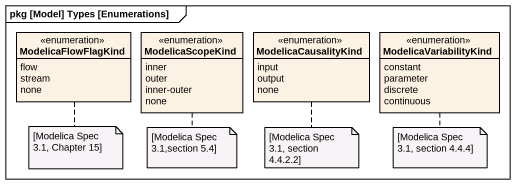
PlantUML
@startuml
mainframe pkg [Model] Types [Enumerations]
hide circle
hide empty members
enum ModelicaFlowFlagKind {
  flow
  stream
  none
}
enum ModelicaScopeKind {
  inner
  outer
  inner-outer
  none
}
enum ModelicaCausalityKind {
  input
  output
  none
}
enum ModelicaVariabilityKind {
  constant
  parameter
  discrete
  continuous
}
note bottom of ModelicaFlowFlagKind : [Modelica Spec 3.1, Chapter 15]
note bottom of ModelicaScopeKind : [Modelica Spec 3.1,section 5.4]
note bottom of ModelicaCausalityKind : [Modelica Spec 3.1, section 4.4.2.2]
note bottom of ModelicaVariabilityKind : [Modelica Spec 3.1, section 4.4.4]
@enduml
